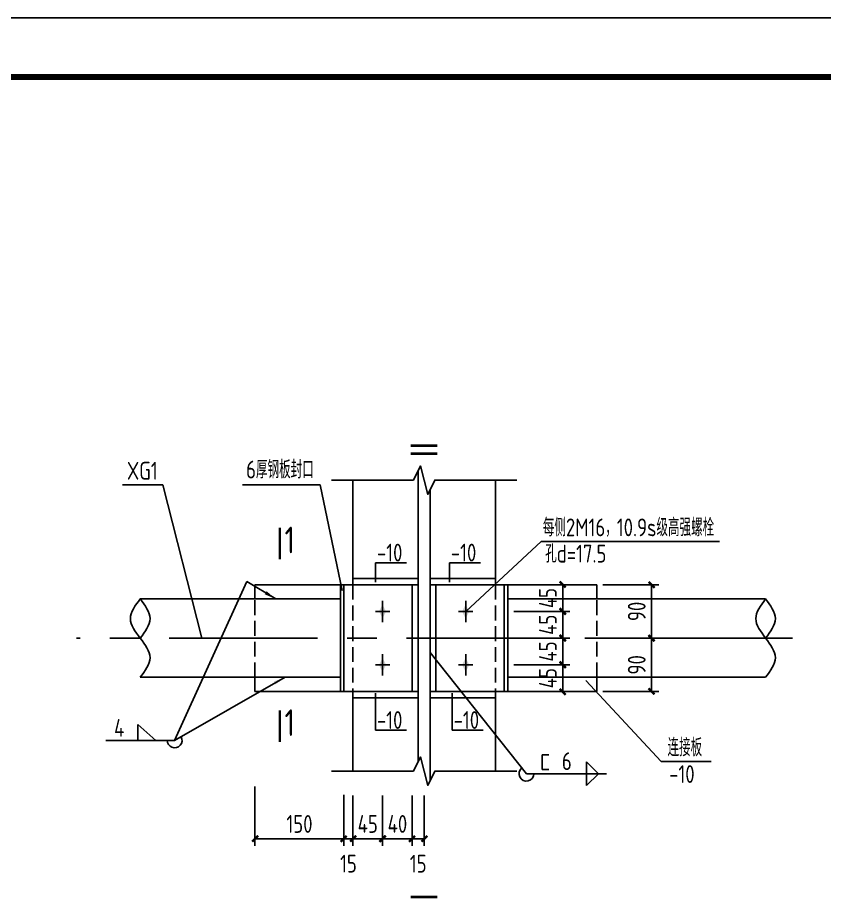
# Model space of a CAD drawing. Header units: millimetres. Extents: x 866309 to 879639, y 39442 to 44891.
# Drawn here: x 872809.4 to 872945.2, y 39893.6 to 40042.6 of the extents above; entities that cross this region are included whole.
import ezdxf

# ---------------------------------------------------------------- set-up
doc = ezdxf.new("R2010")
doc.units = ezdxf.units.MM
doc.header["$LTSCALE"] = 1000
doc.header["$MEASUREMENT"] = 0
for name, pattern in [('CENTER', [2, 1.25, -0.25, 0.25, -0.25]), ('DASH', [0.35, 0.25, -0.1]), ('DASHED', [117.236842, 78.157895, -39.078947]), ('DOTE', [2.42, 2, -0.2, 0.02, -0.2])]:
    doc.linetypes.add(name, pattern=pattern)
doc.layers.add('1', color=4, linetype='Continuous', lineweight=70)
for name, color, linetype in [('AXIS', 3, 'Continuous'), ('BEAM', 4, 'DASHED'), ('COLUMN', 9, 'Continuous'), ('DIM', 7, 'Continuous'), ('DOTE', 1, 'DOTE'), ('Prof', 2, 'Continuous'), ('THIN', 7, 'Continuous'), ('标注', 7, 'Continuous'), ('焊缝标注', 3, 'Continuous')]:
    doc.layers.add(name, color=color, linetype=linetype)
doc.styles.add('GBHZ', font='gbenor.shx', dxfattribs={"width": 0.9, "bigfont": 'gbcbig.shx'})
doc.dimstyles.new('Y10', dxfattribs={"dimscale": 0, "dimtxt": 3, "dimasz": 0.01, "dimexe": 1.2, "dimexo": 1, "dimgap": 1, "dimtad": 1, "dimdec": 0, "dimlfac": 10, "dimzin": 0, "dimdsep": 46, "dimtxsty": 'GBHZ', "dimblk1": 'DX', "dimblk2": 'DX', "dimsah": 1, "dimcen": 0.09, "dimdle": 1, "dimadec": 0, "dimazin": 0, "dimtfac": 1, "dimtdec": 0, "dimtix": 1, "dimtmove": 2, "dimatfit": 3, "dimldrblk": 'DX', "dimfxl": 0, "dimtolj": 1, "dimtzin": 0, "dimarcsym": 0})

# ---------------------------------------------------------------- blocks, each defined once
blk = doc.blocks.new('BOLIT_GAOQIANG')
at = {"layer": 'THIN', "color": 252}
for p, q in [((0, 1.8), (0, -1.8)), ((-1.2, 0), (1.2, 0))]:
    blk.add_line(p, q, dxfattribs=at)
at = {"layer": 'THIN'}
blk.add_solid([(0, 1.2), (0.6, 0), (-0.6, 0), (0, -1.2)], dxfattribs=at)
blk = doc.blocks.new('DX')
at = {"color": 0, "linetype": 'ByBlock', "const_width": 40}
blk.add_lwpolyline([(-54, -51), (46, 49)], dxfattribs=at)
blk = doc.blocks.new('*D150')
at = {"layer": 'Defpoints', "color": 0, "linetype": 'ByBlock', "transparency": 16777216}
for p in [(872906.92, 39947.08, 0.01), (872906.92, 39938.08, 0.01), (872916.13, 39938.08)]:
    blk.add_point(p, dxfattribs=at)
at = {"layer": 'dim', "color": 0, "linetype": 'ByBlock', "lineweight": -2, "transparency": 16777216}
for p, q in [((872907.92, 39947.08), (872917.33, 39947.08)), ((872916.13, 39947.07), (872916.13, 39938.09)), ((872907.92, 39938.08), (872917.33, 39938.08))]:
    blk.add_line(p, q, dxfattribs=at)
at = {"layer": 'dim', "color": 0, "linetype": 'ByBlock', "lineweight": -2, "transparency": 16777216, "xscale": 0.01, "yscale": 0.01, "zscale": 0.01}
for p, rotation in [((872916.13, 39947.08), 90), ((872916.13, 39938.08), 270)]:
    blk.add_blockref('DX', p, dxfattribs=dict(at, rotation=rotation))
at = {"layer": 'dim', "color": 0, "linetype": 'ByBlock', "transparency": 16777216, "insert": (872913.63, 39942.58), "char_height": 3, "attachment_point": 5, "rotation": 90, "style": 'GBHZ'}
blk.add_mtext('\\A1;90', dxfattribs=at)
blk = doc.blocks.new('*D151')
at = {"layer": 'Defpoints', "color": 0, "linetype": 'ByBlock', "transparency": 16777216}
for p in [(872906.92, 39938.08), (872906.92, 39929.08, 0.02), (872916.13, 39929.08)]:
    blk.add_point(p, dxfattribs=at)
at = {"layer": 'dim', "color": 0, "linetype": 'ByBlock', "lineweight": -2, "transparency": 16777216}
for p, q in [((872907.92, 39938.08), (872917.33, 39938.08)), ((872916.13, 39938.07), (872916.13, 39929.09)), ((872907.92, 39929.08), (872917.33, 39929.08))]:
    blk.add_line(p, q, dxfattribs=at)
at = {"layer": 'dim', "color": 0, "linetype": 'ByBlock', "lineweight": -2, "transparency": 16777216, "xscale": 0.01, "yscale": 0.01, "zscale": 0.01}
for p, rotation in [((872916.13, 39938.08), 90), ((872916.13, 39929.08), 270)]:
    blk.add_blockref('DX', p, dxfattribs=dict(at, rotation=rotation))
at = {"layer": 'dim', "color": 0, "linetype": 'ByBlock', "transparency": 16777216, "insert": (872913.63, 39933.58), "char_height": 3, "attachment_point": 5, "rotation": 90, "style": 'GBHZ'}
blk.add_mtext('\\A1;90', dxfattribs=at)
blk = doc.blocks.new('*D130')
at = {"layer": 'Defpoints', "color": 0, "linetype": 'ByBlock', "transparency": 16777216}
for p in [(872891.92, 39933.58, 0), (872901.16, 39933.58), (872891.92, 39929.08, 0)]:
    blk.add_point(p, dxfattribs=at)
at = {"layer": 'dim', "color": 0, "linetype": 'ByBlock', "lineweight": -2, "transparency": 16777216}
for p, q in [((872892.92, 39933.58), (872902.36, 39933.58)), ((872901.16, 39933.59), (872901.16, 39933.6)), ((872901.16, 39929.08), (872901.16, 39933.58)), ((872892.92, 39929.08), (872902.36, 39929.08)), ((872901.16, 39929.07), (872901.16, 39929.06))]:
    blk.add_line(p, q, dxfattribs=at)
at = {"layer": 'dim', "color": 0, "linetype": 'ByBlock', "lineweight": -2, "transparency": 16777216, "xscale": 0.01, "yscale": 0.01, "zscale": 0.01}
for p, rotation in [((872901.16, 39933.58), 270), ((872901.16, 39929.08), 90)]:
    blk.add_blockref('DX', p, dxfattribs=dict(at, rotation=rotation))
at = {"layer": 'dim', "color": 0, "linetype": 'ByBlock', "transparency": 16777216, "insert": (872898.66, 39931.33), "char_height": 3, "attachment_point": 5, "rotation": 90, "style": 'GBHZ'}
blk.add_mtext('\\A1;45', dxfattribs=at)
blk = doc.blocks.new('*D131')
at = {"layer": 'Defpoints', "color": 0, "linetype": 'ByBlock', "transparency": 16777216}
for p in [(872891.92, 39938.08, 0), (872901.16, 39938.08), (872891.92, 39933.58, 0)]:
    blk.add_point(p, dxfattribs=at)
at = {"layer": 'dim', "color": 0, "linetype": 'ByBlock', "lineweight": -2, "transparency": 16777216}
for p, q in [((872892.92, 39938.08), (872902.36, 39938.08)), ((872901.16, 39938.09), (872901.16, 39938.1)), ((872901.16, 39933.58), (872901.16, 39938.08)), ((872892.92, 39933.58), (872902.36, 39933.58)), ((872901.16, 39933.57), (872901.16, 39933.56))]:
    blk.add_line(p, q, dxfattribs=at)
at = {"layer": 'dim', "color": 0, "linetype": 'ByBlock', "lineweight": -2, "transparency": 16777216, "xscale": 0.01, "yscale": 0.01, "zscale": 0.01}
for p, rotation in [((872901.16, 39938.08), 270), ((872901.16, 39933.58), 90)]:
    blk.add_blockref('DX', p, dxfattribs=dict(at, rotation=rotation))
at = {"layer": 'dim', "color": 0, "linetype": 'ByBlock', "transparency": 16777216, "insert": (872898.66, 39935.83), "char_height": 3, "attachment_point": 5, "rotation": 90, "style": 'GBHZ'}
blk.add_mtext('\\A1;45', dxfattribs=at)
blk = doc.blocks.new('*D132')
at = {"layer": 'Defpoints', "color": 0, "linetype": 'ByBlock', "transparency": 16777216}
for p in [(872891.92, 39942.58, 0), (872901.16, 39942.58), (872891.92, 39938.08, 0)]:
    blk.add_point(p, dxfattribs=at)
at = {"layer": 'dim', "color": 0, "linetype": 'ByBlock', "lineweight": -2, "transparency": 16777216}
for p, q in [((872892.92, 39942.58), (872902.36, 39942.58)), ((872901.16, 39942.59), (872901.16, 39942.6)), ((872901.16, 39938.08), (872901.16, 39942.58)), ((872892.92, 39938.08), (872902.36, 39938.08)), ((872901.16, 39938.07), (872901.16, 39938.06))]:
    blk.add_line(p, q, dxfattribs=at)
at = {"layer": 'dim', "color": 0, "linetype": 'ByBlock', "lineweight": -2, "transparency": 16777216, "xscale": 0.01, "yscale": 0.01, "zscale": 0.01}
for p, rotation in [((872901.16, 39942.58), 270), ((872901.16, 39938.08), 90)]:
    blk.add_blockref('DX', p, dxfattribs=dict(at, rotation=rotation))
at = {"layer": 'dim', "color": 0, "linetype": 'ByBlock', "transparency": 16777216, "insert": (872898.66, 39940.33), "char_height": 3, "attachment_point": 5, "rotation": 90, "style": 'GBHZ'}
blk.add_mtext('\\A1;45', dxfattribs=at)
blk = doc.blocks.new('*D133')
at = {"layer": 'Defpoints', "color": 0, "linetype": 'ByBlock', "transparency": 16777216}
for p in [(872891.92, 39947.08, 0), (872901.16, 39947.08), (872891.92, 39942.58, 0)]:
    blk.add_point(p, dxfattribs=at)
at = {"layer": 'dim', "color": 0, "linetype": 'ByBlock', "lineweight": -2, "transparency": 16777216}
for p, q in [((872892.92, 39947.08), (872902.36, 39947.08)), ((872901.16, 39947.09), (872901.16, 39947.1)), ((872901.16, 39942.58), (872901.16, 39947.08)), ((872892.92, 39942.58), (872902.36, 39942.58)), ((872901.16, 39942.57), (872901.16, 39942.56))]:
    blk.add_line(p, q, dxfattribs=at)
at = {"layer": 'dim', "color": 0, "linetype": 'ByBlock', "lineweight": -2, "transparency": 16777216, "xscale": 0.01, "yscale": 0.01, "zscale": 0.01}
for p, rotation in [((872901.16, 39947.08), 270), ((872901.16, 39942.58), 90)]:
    blk.add_blockref('DX', p, dxfattribs=dict(at, rotation=rotation))
at = {"layer": 'dim', "color": 0, "linetype": 'ByBlock', "transparency": 16777216, "insert": (872898.66, 39944.83), "char_height": 3, "attachment_point": 5, "rotation": 90, "style": 'GBHZ'}
blk.add_mtext('\\A1;45', dxfattribs=at)
blk = doc.blocks.new('*D134')
at = {"layer": 'Defpoints', "color": 0, "transparency": 16777216}
for p in [(872849.32, 39914.08, 0), (872864.32, 39912.7, -0.01), (872864.32, 39904.27)]:
    blk.add_point(p, dxfattribs=at)
at = {"layer": 'dim', "color": 0, "lineweight": -2, "transparency": 16777216}
for p, q in [((872849.32, 39913.08), (872849.32, 39903.07)), ((872864.32, 39911.7), (872864.32, 39903.07)), ((872849.33, 39904.27), (872864.31, 39904.27))]:
    blk.add_line(p, q, dxfattribs=at)
at = {"layer": 'dim', "color": 0, "lineweight": -2, "transparency": 16777216, "xscale": 0.01, "yscale": 0.01, "zscale": 0.01, "rotation": 180}
blk.add_blockref('DX', (872849.32, 39904.27), dxfattribs=at)
at = {"layer": 'dim', "color": 0, "lineweight": -2, "transparency": 16777216, "xscale": 0.01, "yscale": 0.01, "zscale": 0.01}
blk.add_blockref('DX', (872864.32, 39904.27), dxfattribs=at)
at = {"layer": 'dim', "color": 0, "transparency": 16777216, "insert": (872856.82, 39906.77), "char_height": 3, "attachment_point": 5, "style": 'GBHZ'}
blk.add_mtext('\\A1;150', dxfattribs=at)
blk = doc.blocks.new('*D135')
at = {"layer": 'Defpoints', "color": 0, "transparency": 16777216}
for p in [(872864.32, 39912.7, -0.01), (872865.82, 39912.58, -0.01), (872865.82, 39904.27)]:
    blk.add_point(p, dxfattribs=at)
at = {"layer": 'dim', "color": 0, "lineweight": -2, "transparency": 16777216}
for p, q in [((872864.32, 39911.7), (872864.32, 39903.07)), ((872865.82, 39911.58), (872865.82, 39903.07)), ((872864.31, 39904.27), (872864.3, 39904.27)), ((872864.32, 39904.27), (872865.82, 39904.27)), ((872865.83, 39904.27), (872865.84, 39904.27))]:
    blk.add_line(p, q, dxfattribs=at)
at = {"layer": 'dim', "color": 0, "lineweight": -2, "transparency": 16777216, "xscale": 0.01, "yscale": 0.01, "zscale": 0.01}
blk.add_blockref('DX', (872864.32, 39904.27), dxfattribs=at)
at = {"layer": 'dim', "color": 0, "lineweight": -2, "transparency": 16777216, "xscale": 0.01, "yscale": 0.01, "zscale": 0.01, "rotation": 180}
blk.add_blockref('DX', (872865.82, 39904.27), dxfattribs=at)
at = {"layer": 'dim', "color": 0, "transparency": 16777216, "insert": (872865.07, 39900.08), "char_height": 3, "attachment_point": 5, "style": 'GBHZ'}
blk.add_mtext('\\A1;15', dxfattribs=at)
blk = doc.blocks.new('*D136')
at = {"layer": 'Defpoints', "color": 0, "transparency": 16777216}
for p in [(872865.82, 39912.58, -0.01), (872870.82, 39912.58, -0.01), (872870.82, 39904.27)]:
    blk.add_point(p, dxfattribs=at)
at = {"layer": 'dim', "color": 0, "lineweight": -2, "transparency": 16777216}
for p, q in [((872865.82, 39911.58), (872865.82, 39903.07)), ((872870.82, 39911.58), (872870.82, 39903.07)), ((872865.83, 39904.27), (872870.81, 39904.27))]:
    blk.add_line(p, q, dxfattribs=at)
at = {"layer": 'dim', "color": 0, "lineweight": -2, "transparency": 16777216, "xscale": 0.01, "yscale": 0.01, "zscale": 0.01, "rotation": 180}
blk.add_blockref('DX', (872865.82, 39904.27), dxfattribs=at)
at = {"layer": 'dim', "color": 0, "lineweight": -2, "transparency": 16777216, "xscale": 0.01, "yscale": 0.01, "zscale": 0.01}
blk.add_blockref('DX', (872870.82, 39904.27), dxfattribs=at)
at = {"layer": 'dim', "color": 0, "transparency": 16777216, "insert": (872868.32, 39906.77), "char_height": 3, "attachment_point": 5, "style": 'GBHZ'}
blk.add_mtext('\\A1;45', dxfattribs=at)
blk = doc.blocks.new('*D137')
at = {"layer": 'Defpoints', "color": 0, "transparency": 16777216}
for p in [(872870.82, 39912.58, -0.01), (872875.82, 39912.58, -0.01), (872875.82, 39904.27)]:
    blk.add_point(p, dxfattribs=at)
at = {"layer": 'dim', "color": 0, "lineweight": -2, "transparency": 16777216}
for p, q in [((872870.82, 39911.58), (872870.82, 39903.07)), ((872875.82, 39911.58), (872875.82, 39903.07)), ((872870.83, 39904.27), (872875.81, 39904.27))]:
    blk.add_line(p, q, dxfattribs=at)
at = {"layer": 'dim', "color": 0, "lineweight": -2, "transparency": 16777216, "xscale": 0.01, "yscale": 0.01, "zscale": 0.01, "rotation": 180}
blk.add_blockref('DX', (872870.82, 39904.27), dxfattribs=at)
at = {"layer": 'dim', "color": 0, "lineweight": -2, "transparency": 16777216, "xscale": 0.01, "yscale": 0.01, "zscale": 0.01}
blk.add_blockref('DX', (872875.82, 39904.27), dxfattribs=at)
at = {"layer": 'dim', "color": 0, "transparency": 16777216, "insert": (872873.32, 39906.77), "char_height": 3, "attachment_point": 5, "style": 'GBHZ'}
blk.add_mtext('\\A1;40', dxfattribs=at)
blk = doc.blocks.new('*D138')
at = {"layer": 'Defpoints', "color": 0, "transparency": 16777216}
for p in [(872875.82, 39912.58, -0.01), (872877.82, 39912.58), (872877.82, 39904.27)]:
    blk.add_point(p, dxfattribs=at)
at = {"layer": 'dim', "color": 0, "lineweight": -2, "transparency": 16777216}
for p, q in [((872875.82, 39911.58), (872875.82, 39903.07)), ((872877.82, 39911.58), (872877.82, 39903.07)), ((872875.81, 39904.27), (872875.8, 39904.27)), ((872875.82, 39904.27), (872877.82, 39904.27)), ((872877.83, 39904.27), (872877.84, 39904.27))]:
    blk.add_line(p, q, dxfattribs=at)
at = {"layer": 'dim', "color": 0, "lineweight": -2, "transparency": 16777216, "xscale": 0.01, "yscale": 0.01, "zscale": 0.01}
blk.add_blockref('DX', (872875.82, 39904.27), dxfattribs=at)
at = {"layer": 'dim', "color": 0, "lineweight": -2, "transparency": 16777216, "xscale": 0.01, "yscale": 0.01, "zscale": 0.01, "rotation": 180}
blk.add_blockref('DX', (872877.82, 39904.27), dxfattribs=at)
at = {"layer": 'dim', "color": 0, "transparency": 16777216, "insert": (872876.82, 39900.07), "char_height": 3, "attachment_point": 5, "style": 'GBHZ'}
blk.add_mtext('\\A1;15', dxfattribs=at)

msp = doc.modelspace()

# ---------------------------------------------------------------- linework, layer by layer
at = {"color": 0}
for p, q in [((873081.091, 40042.627), (872240.091, 40042.627)), ((872240.091, 40042.627), (873081.091, 40042.627))]:
    msp.add_line(p, q, dxfattribs=at)
at = {"color": 0, "const_width": 1}
msp.add_lwpolyline([(873071.091, 39458.627), (872265.091, 39458.627), (872265.091, 40032.627), (873071.091, 40032.627)], close=True, dxfattribs=at)
at = {"layer": '1', "color": 2, "const_width": 0.4, "elevation": 0.002}
for points in [[(872853.506, 39956.707), (872853.506, 39951.357)], [(872853.506, 39925.923), (872853.506, 39920.573)]]:
    msp.add_lwpolyline(points, dxfattribs=at)
at = {"layer": 'AXIS'}
for p, q in [((872833.791, 39963.886, -0.001), (872827.01, 39963.886, -0.001)), ((872840.363, 39938.076, -0.001), (872833.791, 39963.886, -0.001)), ((872860.302, 39963.886, -0.001), (872847.218, 39963.886, -0.001)), ((872864.016, 39946.126, -0.001), (872860.302, 39963.886, -0.001)), ((872884.816, 39942.576, -0.001), (872897.53, 39954.385, 0.007)), ((872897.53, 39954.385, 0.007), (872927.578, 39954.385, 0.007)), ((872905.069, 39930.923), (872917.726, 39917.266)), ((872926.151, 39917.266), (872917.726, 39917.266))]:
    msp.add_line(p, q, dxfattribs=at)
at = {"layer": 'BEAM', "linetype": 'DASH', "ltscale": 0.01}
for p, q in [((872865.816, 39947.076, -0.012), (872865.816, 39929.076, -0.009)), ((872889.816, 39947.076, -0.007), (872889.816, 39929.076, -0.003)), ((872849.316, 39931.476, -0.007), (872849.316, 39944.676, -0.002)), ((872906.916, 39931.476, 0), (872906.916, 39944.676, 0.004))]:
    msp.add_line(p, q, dxfattribs=at)
at = {"layer": 'COLUMN'}
for p, q in [((872875.816, 39947.076, -0.008), (872849.316, 39947.076, -0.006)), ((872849.316, 39947.076, -0.002), (872849.316, 39944.676, -0.005)), ((872863.716, 39947.076, -0.008), (872863.716, 39929.076, -0.004)), ((872864.316, 39947.076, -0.004), (872864.316, 39929.076, -0.004)), ((872875.816, 39929.076, -0.012), (872875.816, 39947.076, -0.012)), ((872879.816, 39947.076, -0.008), (872906.916, 39947.076)), ((872879.816, 39929.076, -0.008), (872879.816, 39947.076, -0.008)), ((872891.316, 39947.076, -0.004), (872891.316, 39929.076)), ((872891.916, 39947.076), (872891.916, 39929.076)), ((872906.916, 39947.076, 0.004), (872906.916, 39944.676, 0.001)), ((872829.994, 39944.676, -0.004), (872863.716, 39944.676, -0.004)), ((872935.336, 39944.676), (872891.916, 39944.676)), ((872829.994, 39931.476, -0.004), (872863.716, 39931.476, -0.004)), ((872849.316, 39929.076, -0.002), (872849.316, 39931.476, -0.005)), ((872935.336, 39931.476), (872891.916, 39931.476)), ((872906.916, 39929.076, 0.004), (872906.916, 39931.476, 0.001)), ((872875.816, 39929.076, -0.008), (872849.316, 39929.076, -0.006)), ((872879.816, 39929.076, -0.008), (872906.916, 39929.076))]:
    msp.add_line(p, q, dxfattribs=at)
at = {"layer": 'DOTE', "linetype": 'CENTER', "ltscale": 0.02}
msp.add_line((872939.868, 39938.076, -0.012), (872819.263, 39938.076, -0.012), dxfattribs=at)
at = {"layer": 'Prof'}
for p, q in [((872876.816, 39917.261, -0.001), (872876.816, 39966.305, -0.001)), ((872865.816, 39964.705, 0.01), (872865.816, 39947.076, -0.012)), ((872889.816, 39964.705, -0.009), (872889.816, 39947.076, 0.009)), ((872878.816, 39914.061, -0.001), (872878.816, 39963.105, -0.001)), ((872869.638, 39947.517, -0.002), (872869.638, 39950.791, -0.002)), ((872869.638, 39950.791, -0.002), (872874.871, 39950.791, -0.002)), ((872882.081, 39947.517, -0.002), (872882.081, 39950.791, -0.002)), ((872882.081, 39950.791, -0.002), (872887.313, 39950.791, -0.002)), ((872876.816, 39948.14, -0.003), (872865.816, 39948.14, -0.012)), ((872889.816, 39948.14, 0.009), (872878.816, 39948.14, -0.001)), ((872876.816, 39947.076, -0.003), (872865.816, 39947.076, -0.012)), ((872889.816, 39947.076, 0.009), (872878.816, 39947.076, -0.001)), ((872865.816, 39929.076, -0.009), (872865.816, 39915.661, -0.002)), ((872876.816, 39929.076, -0.003), (872865.816, 39929.076, -0.012)), ((872876.816, 39928.011, -0.003), (872865.816, 39928.011, -0.012)), ((872869.638, 39928.793, -0.002), (872869.638, 39922.576, -0.002)), ((872889.816, 39929.076, 0.009), (872878.816, 39929.076, -0.001)), ((872889.816, 39928.011, 0.009), (872878.816, 39928.011, -0.001)), ((872882.558, 39928.793, -0.002), (872882.558, 39922.576, -0.002)), ((872889.816, 39929.076, -0.003), (872889.816, 39915.661, 0.001)), ((872869.638, 39922.576, -0.002), (872874.871, 39922.576, -0.002)), ((872882.558, 39922.576, -0.002), (872887.79, 39922.576, -0.002))]:
    msp.add_line(p, q, dxfattribs=at)
at = {"layer": 'Prof', "elevation": -0.002}
for points in [[(872862.216, 39964.705), (872876.016, 39964.705), (872877.216, 39967.105), (872878.416, 39962.305), (872879.616, 39964.705), (872893.416, 39964.705)], [(872862.216, 39915.661), (872876.016, 39915.661), (872877.216, 39918.061), (872878.416, 39913.261), (872879.616, 39915.661), (872893.416, 39915.661)]]:
    msp.add_lwpolyline(points, dxfattribs=at)
at = {"layer": 'Prof'}
for points in [[(872829.994, 39944.676, -0.004), (872828.344, 39941.376, -0.004), (872829.994, 39938.076, -0.004), (872831.644, 39934.776, -0.004), (872829.994, 39931.476, -0.004)], [(872829.994, 39944.676, -0.004), (872831.644, 39941.376, -0.004), (872829.994, 39938.076, -0.004)], [(872935.336, 39944.676), (872933.686, 39941.376), (872935.336, 39938.076), (872936.986, 39934.776), (872935.336, 39931.476)], [(872935.336, 39944.676), (872936.986, 39941.376), (872935.336, 39938.076)]]:
    msp.add_spline(points, degree=3, dxfattribs=at)
at = {"layer": '标注', "color": 0, "const_width": 0.45}
for points, elevation in [([(872875.563, 39970.513), (872880.069, 39970.513)], -0.012), ([(872875.563, 39969.181), (872880.069, 39969.181)], -0.012), ([(872875.563, 39894.467), (872880.069, 39894.467)], -0.001)]:
    msp.add_lwpolyline(points, dxfattribs=dict(at, elevation=elevation))
at = {"layer": '焊缝标注'}
for p, q in [((872847.949, 39947.627, -0.004), (872835.794, 39920.849, -0.004)), ((872847.949, 39947.627, -0.006), (872852.824, 39944.676, -0.004)), ((872878.816, 39935.67, -0.001), (872895.063, 39915.232, -0.001)), ((872835.794, 39920.849, -0.004), (872854.41, 39931.476, -0.001)), ((872829.614, 39923.549, -0.004), (872832.614, 39920.849, -0.004)), ((872829.614, 39923.549, -0.004), (872829.614, 39920.849, -0.004)), ((872835.794, 39920.849, -0.004), (872824.227, 39920.849, -0.004)), ((872897.693, 39918.432, -0.001), (872898.815, 39918.432, -0.001)), ((872897.693, 39915.922, -0.001), (872897.693, 39918.432, -0.001)), ((872905.19, 39917.232, -0.001), (872907.19, 39915.232, -0.001)), ((872905.19, 39917.232, -0.001), (872905.19, 39915.232, -0.001)), ((872908.563, 39915.232, -0.001), (872895.063, 39915.232, -0.001)), ((872897.693, 39915.922, -0.001), (872898.815, 39915.922, -0.001)), ((872905.19, 39913.232, -0.001), (872905.19, 39915.232, -0.001)), ((872905.19, 39913.232, -0.001), (872907.19, 39915.232, -0.001))]:
    msp.add_line(p, q, dxfattribs=at)
for centre, start, end in [((872835.794, 39920.849, -0.004), 179.99999, 27.34394), ((872895.063, 39915.232, -0.001), 128.48285, 0)]:
    msp.add_arc(centre, 1.25, start, end, dxfattribs=at)
for points in [[(872852.824, 39944.676, -0.004), (872850.964, 39945.471, -0.004), (872851.279, 39945.982, -0.004)], [(872854.41, 39931.476, -0.001), (872852.785, 39930.272, -0.001), (872852.504, 39930.801, -0.001)]]:
    msp.add_solid(points, dxfattribs=at)

# ---------------------------------------------------------------- block references
at = {"layer": 'THIN'}
for p in [(872870.816, 39942.576, -0.008), (872870.816, 39933.576, -0.008)]:
    msp.add_blockref('BOLIT_GAOQIANG', p, dxfattribs=at)
at = {"layer": 'THIN', "xscale": -1}
for p in [(872884.816, 39942.576, -0.008), (872884.816, 39933.576, -0.008)]:
    msp.add_blockref('BOLIT_GAOQIANG', p, dxfattribs=at)

# ---------------------------------------------------------------- texts
at = {"layer": 'AXIS', "color": 0, "style": 'GBHZ', "width": 0.9}
for s, height, p in [('6厚钢板封口', 3, (872847.832, 39964.985, -0.001)), ('XG1', 3, (872827.756, 39964.786, -0.001)), ('每侧2M16，10.9s级高强螺栓', 3, (872897.814, 39955.243, 0.007)), ('1', 4.5, (872854.322, 39952.374, 0.006)), ('-10', 3, (872869.871, 39950.994, 0.007)), ('-10', 3, (872882.314, 39950.994, 0.007)), ('孔d=17.5', 3, (872898.21, 39950.816, 0.007)), ('1', 4.5, (872854.322, 39921.59, 0.006)), ('-10', 3, (872869.871, 39922.78, 0.007)), ('-10', 3, (872882.79, 39922.78, 0.007)), ('4', 3, (872825.595, 39921.466, -0.004)), ('连接板', 3, (872918.812, 39918.167)), ('6', 3, (872901.022, 39915.849, -0.001)), ('-10', 3, (872919.086, 39913.673))]:
    msp.add_text(s, height=height, dxfattribs=at).set_placement(p)

# ---------------------------------------------------------------- dimensions: what is measured, and where the dimension line sits
at = {"layer": 'dim', "color": 0, "linetype": 'ByBlock'}
for base, p1, p2, picture, middle in [((872901.159, 39947.076, -0.001), (872891.916, 39942.576, -0.002), (872891.916, 39947.076, -0.004), '*D133', (872898.659, 39944.826, -0.001)), ((872901.159, 39942.576, -0.001), (872891.916, 39938.076), (872891.916, 39942.576, -0.002), '*D132', (872898.659, 39940.326, -0.001)), ((872901.159, 39938.076, -0.001), (872891.916, 39933.576, -0.002), (872891.916, 39938.076), '*D131', (872898.659, 39935.826, -0.001)), ((872901.159, 39933.576, -0.001), (872891.916, 39929.076), (872891.916, 39933.576, -0.002), '*D130', (872898.659, 39931.326, -0.001))]:
    dim = msp.add_linear_dim(base=base, p1=p1, p2=p2, angle=90, dimstyle='Y10', override={"dimscale": 1}, dxfattribs=at)
    dim.commit()
    dim.dimension.update_dxf_attribs({"geometry": picture, "text_midpoint": middle})
for base, p1, p2, picture, middle in [((872916.13, 39938.076, -0.012), (872906.916, 39947.076), (872906.916, 39938.076, 0.002), '*D150', (872913.63, 39942.576, -0.012)), ((872916.13, 39929.076, -0.012), (872906.916, 39938.076, -0.012), (872906.916, 39929.076, 0.004), '*D151', (872913.63, 39933.576, -0.012))]:
    dim = msp.add_linear_dim(base=base, p1=p1, p2=p2, angle=90, text='90', dimstyle='Y10', override={"dimscale": 1}, dxfattribs=at)
    dim.commit()
    dim.dimension.update_dxf_attribs({"geometry": picture, "text_midpoint": middle})
at = {"layer": 'dim'}
dim = msp.add_linear_dim(base=(872864.316, 39904.274, -0.001), p1=(872849.316, 39914.081, -0.002), p2=(872864.316, 39912.701, -0.012), dimstyle='Y10', override={"dimscale": 1}, dxfattribs=at)
dim.commit()
dim.dimension.update_dxf_attribs({"geometry": '*D134', "text_midpoint": (872856.816, 39906.774, -0.001)})
dim = msp.add_linear_dim(base=(872865.816, 39904.274, -0.001), p1=(872864.316, 39912.701, -0.012), p2=(872865.816, 39912.581, -0.012), dimstyle='Y10', override={"dimscale": 1}, dxfattribs=at)
dim.commit()
dim.dimension.update_dxf_attribs({"geometry": '*D135', "text_midpoint": (872865.066, 39900.083, -0.001), "dimtype": 160})
for base, p1, p2, text, picture, middle in [((872870.816, 39904.274, -0.001), (872865.816, 39912.581, -0.012), (872870.816, 39912.581, -0.012), '45', '*D136', (872868.316, 39906.774, -0.001)), ((872875.816, 39904.274, -0.001), (872870.816, 39912.581, -0.012), (872875.816, 39912.581, -0.012), '40', '*D137', (872873.316, 39906.774, -0.001))]:
    dim = msp.add_linear_dim(base=base, p1=p1, p2=p2, text=text, dimstyle='Y10', override={"dimscale": 1}, dxfattribs=at)
    dim.commit()
    dim.dimension.update_dxf_attribs({"geometry": picture, "text_midpoint": middle})
dim = msp.add_linear_dim(base=(872877.816, 39904.274, -0.001), p1=(872875.816, 39912.581, -0.012), p2=(872877.816, 39912.581, -0.001), text='15', dimstyle='Y10', override={"dimscale": 1}, dxfattribs=at)
dim.commit()
dim.dimension.update_dxf_attribs({"geometry": '*D138', "text_midpoint": (872876.816, 39900.069, -0.001), "dimtype": 160})

doc.saveas('drawing.dxf')
